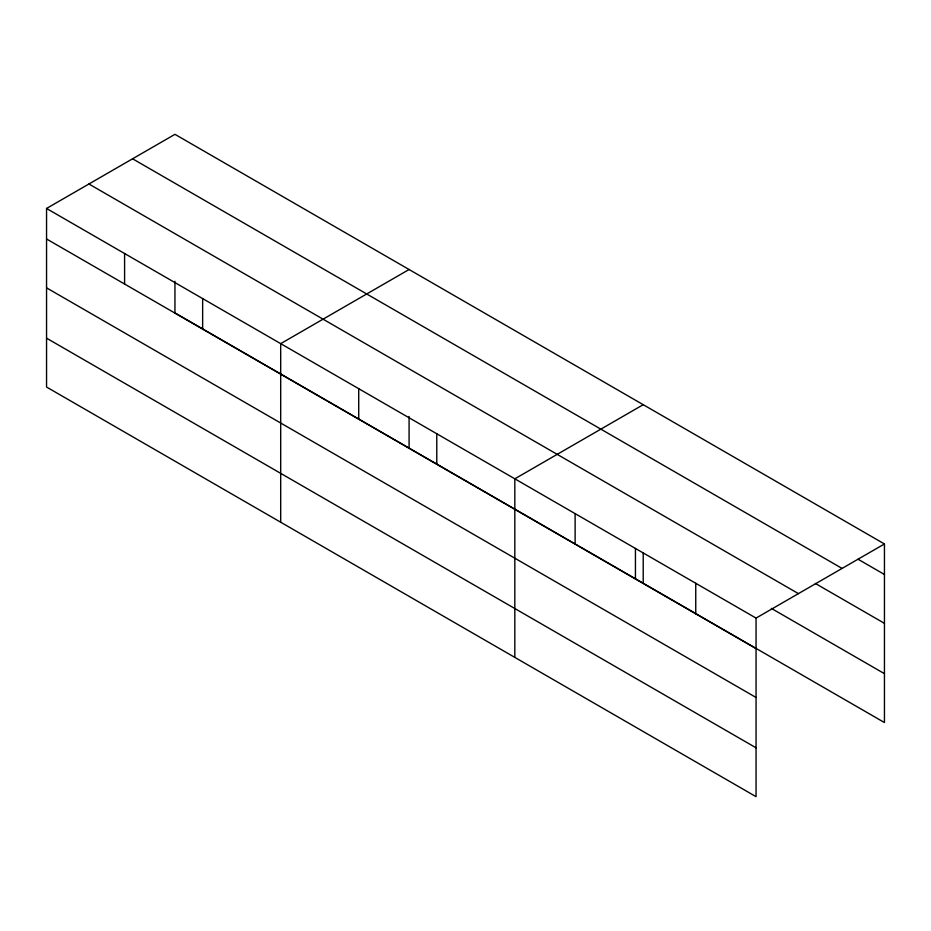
<?xml version="1.0" encoding="UTF-8"?>
<svg xmlns="http://www.w3.org/2000/svg" width="931" height="931" viewBox="0 0 931 931"><rect width="100%" height="100%" fill="white"/><g stroke="black" fill="none" stroke-linecap="round" stroke-linejoin="round"><path stroke-width="1.4" d="M46.55 208.463L756.053 618.091L756.053 796.668L46.55 387.04L46.55 208.463L174.947 134.332L884.45 543.96L884.45 722.537L174.947 312.909L174.947 281.29M409.081 269.513L280.685 343.644L280.685 522.21M643.216 404.694L514.82 478.825L514.82 657.391M756.053 618.091L884.45 543.96M858.068 559.252L884.45 574.485M132.574 158.794L842.078 568.422M815.347 583.446L884.45 623.339M88.922 184.001L798.426 593.629M771.368 608.397L884.45 673.672M46.55 238.976L756.053 648.604M46.55 287.842L756.053 697.47M46.55 338.174L756.053 747.802M695.748 583.272L695.748 613.785M643.216 553.084L643.216 583.26M635.442 548.452L635.442 578.977M575.125 513.633L575.125 544.158M436.779 433.765L436.779 464.278M409.081 416.471L409.081 448.079M358.726 388.704L358.726 419.218M202.644 298.583L202.644 329.097M124.591 253.523L124.591 284.036"/></g></svg>
